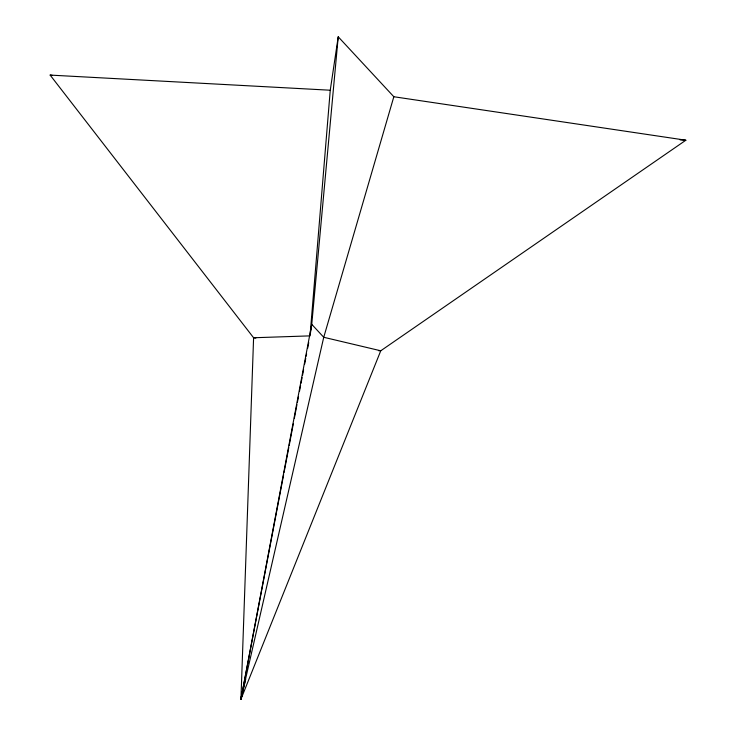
<?xml version="1.0" encoding="UTF-8"?>
<svg xmlns="http://www.w3.org/2000/svg" width="736" height="736" viewBox="0 0 736 736"><rect width="100%" height="100%" fill="white"/><g stroke="black" fill="none" stroke-linecap="round" stroke-linejoin="round"><path stroke-width="1.1" d="M330.252 90.224L310.031 335.874L253.598 337.76L50.14 75.09L330.252 90.224L338.22 36.8L393.834 96.738L685.86 140.217L380.751 350.787L240.939 699.2L253.598 337.76L255.852 338.091M338.22 36.8L311.751 324.346L310.5 332.727M283.636 474.656L240.939 699.2L242.015 694.729M284.068 472.402L288.788 447.58M289.22 445.326L293.296 423.881M294.363 418.241L296.939 404.699M297.372 402.445L298.448 396.805M299.515 391.166L300.592 385.517M301.015 383.263L302.091 377.623M302.524 375.36L303.591 369.72M304.667 364.081L305.744 358.441M306.167 356.178L306.599 353.924M307.666 348.284L308.743 342.645M242.981 689.062L240.939 699.2L245.723 679.116M393.834 96.738L323.739 337.281L240.939 699.2L311.751 324.346L323.739 337.281L380.751 350.787L378.46 350.658M680.128 139.904L685.86 140.217M50.14 75.09L52.412 75.431"/></g></svg>
